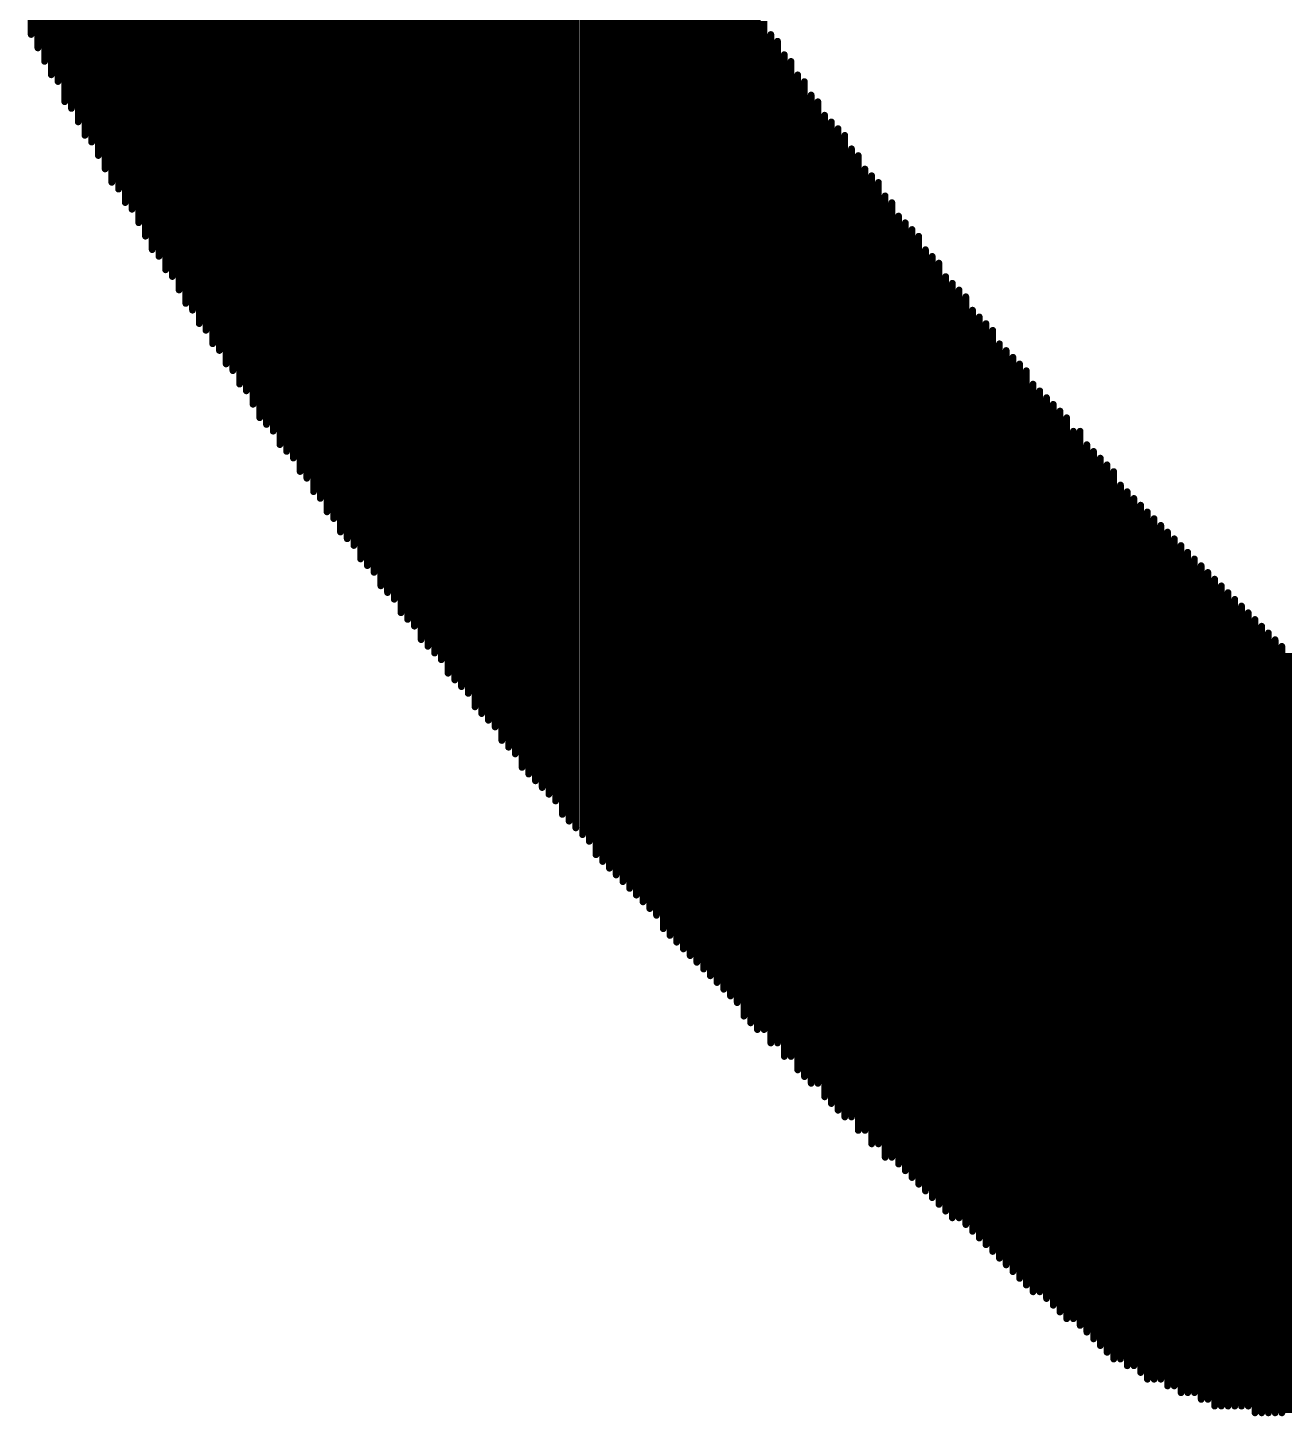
# Model space of a CAD drawing. Header units: inches. Extents: x -21 to 344, y -3 to 240.
# Drawn here: x 2.051 to 2.943, y 31.061 to 32.045 of the extents above; entities that cross this region are included whole.
import ezdxf

# ---------------------------------------------------------------- set-up
doc = ezdxf.new("R2010")
doc.units = ezdxf.units.IN
doc.layers.add('Top Overlay', color=2, linetype='Continuous')

msp = doc.modelspace()

# ---------------------------------------------------------------- linework, layer by layer
at = {"layer": 'Top Overlay'}
for points in [[(2.1157, 31.93104, 0.00477, 0.00477, 0), (2.1157, 35.17388, 0.00477, 0.00477, 0)], [(2.12047, 31.9215, 0.00477, 0.00477, 0), (2.12047, 35.18341, 0.00477, 0.00477, 0)], [(2.11093, 31.93581, 0.00477, 0.00477, 0), (2.11093, 35.16434, 0.00477, 0.00477, 0)], [(2.10616, 31.94534, 0.00477, 0.00477, 0), (2.10616, 35.1548, 0.00477, 0.00477, 0)], [(2.1014, 31.95488, 0.00477, 0.00477, 0), (2.1014, 35.15003, 0.00477, 0.00477, 0)], [(2.09663, 31.96442, 0.00477, 0.00477, 0), (2.09663, 35.14049, 0.00477, 0.00477, 0)], [(2.08709, 31.97873, 0.00477, 0.00477, 0), (2.08709, 35.12619, 0.00477, 0.00477, 0)], [(2.09186, 31.96919, 0.00477, 0.00477, 0), (2.09186, 35.13096, 0.00477, 0.00477, 0)], [(2.08232, 31.98826, 0.00477, 0.00477, 0), (2.08232, 35.11665, 0.00477, 0.00477, 0)], [(2.07755, 31.99303, 0.00477, 0.00477, 0), (2.07755, 35.10711, 0.00477, 0.00477, 0)], [(2.07278, 32.00734, 0.00477, 0.00477, 0), (2.07278, 35.09758, 0.00477, 0.00477, 0)], [(2.06801, 32.01211, 0.00477, 0.00477, 0), (2.06801, 35.09281, 0.00477, 0.00477, 0)], [(2.06324, 32.02165, 0.00477, 0.00477, 0), (2.06324, 35.0785, 0.00477, 0.00477, 0)], [(2.05847, 32.03118, 0.00477, 0.00477, 0), (2.05847, 35.07373, 0.00477, 0.00477, 0)], [(2.05371, 32.04072, 0.00477, 0.00477, 0), (2.05371, 35.06419, 0.00477, 0.00477, 0)], [(2.12524, 31.91673, 0.00477, 0.00477, 0), (2.12524, 33.40939, 0.00477, 0.00477, 0)], [(2.13001, 31.90719, 0.00477, 0.00477, 0), (2.13001, 33.33309, 0.00477, 0.00477, 0)], [(2.13478, 31.89766, 0.00477, 0.00477, 0), (2.13478, 33.2854, 0.00477, 0.00477, 0)], [(2.13955, 31.88812, 0.00477, 0.00477, 0), (2.13955, 33.23294, 0.00477, 0.00477, 0)], [(2.14432, 31.88335, 0.00477, 0.00477, 0), (2.14432, 33.19956, 0.00477, 0.00477, 0)], [(2.14909, 31.87381, 0.00477, 0.00477, 0), (2.14909, 33.16141, 0.00477, 0.00477, 0)], [(2.15385, 31.86904, 0.00477, 0.00477, 0), (2.15385, 33.1328, 0.00477, 0.00477, 0)], [(2.15862, 31.8595, 0.00477, 0.00477, 0), (2.15862, 33.09941, 0.00477, 0.00477, 0)], [(2.16339, 31.84996, 0.00477, 0.00477, 0), (2.16339, 33.07557, 0.00477, 0.00477, 0)], [(2.16816, 31.8452, 0.00477, 0.00477, 0), (2.16816, 33.04695, 0.00477, 0.00477, 0)], [(2.17293, 31.83566, 0.00477, 0.00477, 0), (2.17293, 33.02788, 0.00477, 0.00477, 0)], [(2.1777, 31.83089, 0.00477, 0.00477, 0), (2.1777, 32.99927, 0.00477, 0.00477, 0)], [(2.18247, 31.82135, 0.00477, 0.00477, 0), (2.18247, 32.97542, 0.00477, 0.00477, 0)], [(2.18724, 31.81658, 0.00477, 0.00477, 0), (2.18724, 32.95635, 0.00477, 0.00477, 0)], [(2.192, 31.80705, 0.00477, 0.00477, 0), (2.192, 32.9325, 0.00477, 0.00477, 0)], [(2.19677, 31.80228, 0.00477, 0.00477, 0), (2.19677, 32.9182, 0.00477, 0.00477, 0)], [(2.20154, 31.79274, 0.00477, 0.00477, 0), (2.20154, 32.89435, 0.00477, 0.00477, 0)], [(2.20631, 31.78797, 0.00477, 0.00477, 0), (2.20631, 32.88004, 0.00477, 0.00477, 0)], [(2.21108, 31.77843, 0.00477, 0.00477, 0), (2.21108, 32.8562, 0.00477, 0.00477, 0)], [(2.21585, 31.7689, 0.00477, 0.00477, 0), (2.21585, 32.84189, 0.00477, 0.00477, 0)], [(2.22062, 31.76412, 0.00477, 0.00477, 0), (2.22062, 32.82282, 0.00477, 0.00477, 0)], [(2.22539, 31.75936, 0.00477, 0.00477, 0), (2.22539, 32.80851, 0.00477, 0.00477, 0)], [(2.23016, 31.74982, 0.00477, 0.00477, 0), (2.23016, 32.78943, 0.00477, 0.00477, 0)], [(2.23493, 31.74505, 0.00477, 0.00477, 0), (2.23493, 32.77513, 0.00477, 0.00477, 0)], [(2.23969, 31.74028, 0.00477, 0.00477, 0), (2.23969, 32.75605, 0.00477, 0.00477, 0)], [(2.24446, 31.73074, 0.00477, 0.00477, 0), (2.24446, 32.74175, 0.00477, 0.00477, 0)], [(2.24923, 31.72597, 0.00477, 0.00477, 0), (2.24923, 32.72744, 0.00477, 0.00477, 0)], [(2.254, 31.71644, 0.00477, 0.00477, 0), (2.254, 32.70836, 0.00477, 0.00477, 0)], [(2.25877, 31.71167, 0.00477, 0.00477, 0), (2.25877, 32.69883, 0.00477, 0.00477, 0)], [(2.26354, 31.70213, 0.00477, 0.00477, 0), (2.26354, 32.67975, 0.00477, 0.00477, 0)], [(2.26831, 31.69736, 0.00477, 0.00477, 0), (2.26831, 32.67021, 0.00477, 0.00477, 0)], [(2.27308, 31.68782, 0.00477, 0.00477, 0), (2.27308, 32.65591, 0.00477, 0.00477, 0)], [(2.27784, 31.68306, 0.00477, 0.00477, 0), (2.27784, 32.6416, 0.00477, 0.00477, 0)], [(2.28261, 31.67829, 0.00477, 0.00477, 0), (2.28261, 32.62729, 0.00477, 0.00477, 0)], [(2.28738, 31.66875, 0.00477, 0.00477, 0), (2.28738, 32.61776, 0.00477, 0.00477, 0)], [(2.29215, 31.66398, 0.00477, 0.00477, 0), (2.29215, 32.60345, 0.00477, 0.00477, 0)], [(2.29692, 31.65921, 0.00477, 0.00477, 0), (2.29692, 32.58914, 0.00477, 0.00477, 0)], [(2.30169, 31.64967, 0.00477, 0.00477, 0), (2.30169, 32.5796, 0.00477, 0.00477, 0)], [(2.30646, 31.6449, 0.00477, 0.00477, 0), (2.30646, 32.5653, 0.00477, 0.00477, 0)], [(2.31123, 31.64013, 0.00477, 0.00477, 0), (2.31123, 32.55576, 0.00477, 0.00477, 0)], [(2.31599, 31.6306, 0.00477, 0.00477, 0), (2.31599, 32.54145, 0.00477, 0.00477, 0)], [(2.32076, 31.62583, 0.00477, 0.00477, 0), (2.32076, 32.53192, 0.00477, 0.00477, 0)], [(2.32553, 31.62106, 0.00477, 0.00477, 0), (2.32553, 32.51761, 0.00477, 0.00477, 0)], [(2.3303, 31.61152, 0.00477, 0.00477, 0), (2.3303, 32.50807, 0.00477, 0.00477, 0)], [(2.33507, 31.60675, 0.00477, 0.00477, 0), (2.33507, 32.49377, 0.00477, 0.00477, 0)], [(2.33984, 31.60198, 0.00477, 0.00477, 0), (2.33984, 32.48423, 0.00477, 0.00477, 0)], [(2.34461, 31.59722, 0.00477, 0.00477, 0), (2.34461, 32.46992, 0.00477, 0.00477, 0)], [(2.34938, 31.58768, 0.00477, 0.00477, 0), (2.34938, 32.46038, 0.00477, 0.00477, 0)], [(2.35415, 31.58291, 0.00477, 0.00477, 0), (2.35415, 32.45085, 0.00477, 0.00477, 0)], [(2.35892, 31.57814, 0.00477, 0.00477, 0), (2.35892, 32.44131, 0.00477, 0.00477, 0)], [(2.36368, 31.57337, 0.00477, 0.00477, 0), (2.36368, 32.43177, 0.00477, 0.00477, 0)], [(2.36845, 31.56383, 0.00477, 0.00477, 0), (2.36845, 32.41746, 0.00477, 0.00477, 0)], [(2.37322, 31.55907, 0.00477, 0.00477, 0), (2.37322, 32.40792, 0.00477, 0.00477, 0)], [(2.37799, 31.5543, 0.00477, 0.00477, 0), (2.37799, 32.39839, 0.00477, 0.00477, 0)], [(2.38276, 31.54953, 0.00477, 0.00477, 0), (2.38276, 32.38885, 0.00477, 0.00477, 0)], [(2.38753, 31.53999, 0.00477, 0.00477, 0), (2.38753, 32.37454, 0.00477, 0.00477, 0)], [(2.3923, 31.53522, 0.00477, 0.00477, 0), (2.3923, 32.36977, 0.00477, 0.00477, 0)], [(2.39707, 31.53045, 0.00477, 0.00477, 0), (2.39707, 32.35547, 0.00477, 0.00477, 0)], [(2.40183, 31.52091, 0.00477, 0.00477, 0), (2.40183, 32.3507, 0.00477, 0.00477, 0)], [(2.4066, 31.51614, 0.00477, 0.00477, 0), (2.4066, 32.33639, 0.00477, 0.00477, 0)], [(2.41137, 31.51137, 0.00477, 0.00477, 0), (2.41137, 32.33162, 0.00477, 0.00477, 0)], [(2.41614, 31.5066, 0.00477, 0.00477, 0), (2.41614, 32.32208, 0.00477, 0.00477, 0)], [(2.42091, 31.50184, 0.00477, 0.00477, 0), (2.42091, 32.31255, 0.00477, 0.00477, 0)], [(2.42568, 31.49707, 0.00477, 0.00477, 0), (2.42568, 32.30301, 0.00477, 0.00477, 0)], [(2.43045, 31.48753, 0.00477, 0.00477, 0), (2.43045, 32.29347, 0.00477, 0.00477, 0)], [(2.43522, 31.48276, 0.00477, 0.00477, 0), (2.43522, 32.28393, 0.00477, 0.00477, 0)], [(2.43998, 31.47799, 0.00477, 0.00477, 0), (2.43998, 32.2744, 0.00477, 0.00477, 0)], [(2.44476, 31.47322, 0.00477, 0.00477, 0), (2.44476, 32.26486, 0.00477, 0.00477, 0)], [(2.44952, 31.46845, 0.00477, 0.00477, 0), (2.44952, 32.25532, 0.00477, 0.00477, 0)], [(2.45429, 31.45892, 0.00477, 0.00477, 0), (2.45429, 32.24578, 0.00477, 0.00477, 0)], [(2.45906, 31.45415, 0.00477, 0.00477, 0), (2.45906, 32.23624, 0.00477, 0.00477, 0)], [(2.46383, 31.44938, 0.00477, 0.00477, 0), (2.46383, 32.23148, 0.00477, 0.00477, 0)], [(2.4686, 31.44461, 0.00477, 0.00477, 0), (2.4686, 32.22194, 0.00477, 0.00477, 0)], [(2.47337, 31.43984, 0.00477, 0.00477, 0), (2.47337, 32.2124, 0.00477, 0.00477, 0)], [(2.47814, 31.43507, 0.00477, 0.00477, 0), (2.47814, 32.20286, 0.00477, 0.00477, 0)], [(2.48291, 31.4303, 0.00477, 0.00477, 0), (2.48291, 32.19809, 0.00477, 0.00477, 0)], [(2.48767, 31.42554, 0.00477, 0.00477, 0), (2.48767, 32.18856, 0.00477, 0.00477, 0)], [(2.49244, 31.42077, 0.00477, 0.00477, 0), (2.49244, 32.17902, 0.00477, 0.00477, 0)], [(2.49721, 31.416, 0.00477, 0.00477, 0), (2.49721, 32.17425, 0.00477, 0.00477, 0)], [(2.50198, 31.40646, 0.00477, 0.00477, 0), (2.50198, 32.16471, 0.00477, 0.00477, 0)], [(2.50675, 31.40169, 0.00477, 0.00477, 0), (2.50675, 32.15518, 0.00477, 0.00477, 0)], [(2.51152, 31.39692, 0.00477, 0.00477, 0), (2.51152, 32.14564, 0.00477, 0.00477, 0)], [(2.51629, 31.39215, 0.00477, 0.00477, 0), (2.51629, 32.14087, 0.00477, 0.00477, 0)], [(2.52106, 31.38738, 0.00477, 0.00477, 0), (2.52106, 32.13133, 0.00477, 0.00477, 0)], [(2.52583, 31.38261, 0.00477, 0.00477, 0), (2.52583, 32.12656, 0.00477, 0.00477, 0)], [(2.53059, 31.37785, 0.00477, 0.00477, 0), (2.53059, 32.11702, 0.00477, 0.00477, 0)], [(2.53536, 31.37308, 0.00477, 0.00477, 0), (2.53536, 32.10748, 0.00477, 0.00477, 0)], [(2.54013, 31.36831, 0.00477, 0.00477, 0), (2.54013, 32.10272, 0.00477, 0.00477, 0)], [(2.5449, 31.36354, 0.00477, 0.00477, 0), (2.5449, 32.09318, 0.00477, 0.00477, 0)], [(2.54967, 31.35877, 0.00477, 0.00477, 0), (2.54967, 32.08841, 0.00477, 0.00477, 0)], [(2.55444, 31.354, 0.00477, 0.00477, 0), (2.55444, 32.07887, 0.00477, 0.00477, 0)], [(2.55921, 31.34446, 0.00477, 0.00477, 0), (2.55921, 32.0741, 0.00477, 0.00477, 0)], [(2.56398, 31.3397, 0.00477, 0.00477, 0), (2.56398, 32.06457, 0.00477, 0.00477, 0)], [(2.56875, 31.33493, 0.00477, 0.00477, 0), (2.56875, 32.0598, 0.00477, 0.00477, 0)], [(2.57352, 31.33493, 0.00477, 0.00477, 0), (2.57352, 32.05026, 0.00477, 0.00477, 0)], [(2.57829, 31.32539, 0.00477, 0.00477, 0), (2.57829, 32.04072, 0.00477, 0.00477, 0)], [(2.58305, 31.32539, 0.00477, 0.00477, 0), (2.58305, 32.03595, 0.00477, 0.00477, 0)], [(2.58782, 31.31585, 0.00477, 0.00477, 0), (2.58782, 32.02642, 0.00477, 0.00477, 0)], [(2.59259, 31.31585, 0.00477, 0.00477, 0), (2.59259, 32.02165, 0.00477, 0.00477, 0)], [(2.59736, 31.30631, 0.00477, 0.00477, 0), (2.59736, 32.01211, 0.00477, 0.00477, 0)], [(2.60213, 31.30155, 0.00477, 0.00477, 0), (2.60213, 32.00734, 0.00477, 0.00477, 0)], [(2.6069, 31.29678, 0.00477, 0.00477, 0), (2.6069, 31.9978, 0.00477, 0.00477, 0)], [(2.61167, 31.29678, 0.00477, 0.00477, 0), (2.61167, 31.99303, 0.00477, 0.00477, 0)], [(2.61644, 31.28724, 0.00477, 0.00477, 0), (2.61644, 31.98349, 0.00477, 0.00477, 0)], [(2.6212, 31.28247, 0.00477, 0.00477, 0), (2.6212, 31.97873, 0.00477, 0.00477, 0)], [(2.62597, 31.2777, 0.00477, 0.00477, 0), (2.62597, 31.97396, 0.00477, 0.00477, 0)], [(2.63074, 31.27293, 0.00477, 0.00477, 0), (2.63074, 31.96919, 0.00477, 0.00477, 0)], [(2.63551, 31.27293, 0.00477, 0.00477, 0), (2.63551, 31.95965, 0.00477, 0.00477, 0)], [(2.64028, 31.26339, 0.00477, 0.00477, 0), (2.64028, 31.95488, 0.00477, 0.00477, 0)], [(2.64505, 31.26339, 0.00477, 0.00477, 0), (2.64505, 31.94534, 0.00477, 0.00477, 0)], [(2.64982, 31.25386, 0.00477, 0.00477, 0), (2.64982, 31.94057, 0.00477, 0.00477, 0)], [(2.65459, 31.25386, 0.00477, 0.00477, 0), (2.65459, 31.93581, 0.00477, 0.00477, 0)], [(2.65935, 31.24432, 0.00477, 0.00477, 0), (2.65935, 31.92627, 0.00477, 0.00477, 0)], [(2.66412, 31.24432, 0.00477, 0.00477, 0), (2.66412, 31.9215, 0.00477, 0.00477, 0)], [(2.66889, 31.23955, 0.00477, 0.00477, 0), (2.66889, 31.91196, 0.00477, 0.00477, 0)], [(2.67366, 31.23478, 0.00477, 0.00477, 0), (2.67366, 31.90719, 0.00477, 0.00477, 0)], [(2.67843, 31.23001, 0.00477, 0.00477, 0), (2.67843, 31.90242, 0.00477, 0.00477, 0)], [(2.6832, 31.22524, 0.00477, 0.00477, 0), (2.6832, 31.89766, 0.00477, 0.00477, 0)], [(2.68797, 31.22047, 0.00477, 0.00477, 0), (2.68797, 31.88812, 0.00477, 0.00477, 0)], [(2.69274, 31.21571, 0.00477, 0.00477, 0), (2.69274, 31.88335, 0.00477, 0.00477, 0)], [(2.69751, 31.21094, 0.00477, 0.00477, 0), (2.69751, 31.87858, 0.00477, 0.00477, 0)], [(2.70228, 31.20617, 0.00477, 0.00477, 0), (2.70228, 31.86904, 0.00477, 0.00477, 0)], [(2.70704, 31.2014, 0.00477, 0.00477, 0), (2.70704, 31.86427, 0.00477, 0.00477, 0)], [(2.71181, 31.2014, 0.00477, 0.00477, 0), (2.71181, 31.8595, 0.00477, 0.00477, 0)], [(2.71658, 31.19663, 0.00477, 0.00477, 0), (2.71658, 31.85473, 0.00477, 0.00477, 0)], [(2.72135, 31.19186, 0.00477, 0.00477, 0), (2.72135, 31.8452, 0.00477, 0.00477, 0)], [(2.72612, 31.18709, 0.00477, 0.00477, 0), (2.72612, 31.84043, 0.00477, 0.00477, 0)], [(2.73089, 31.18232, 0.00477, 0.00477, 0), (2.73089, 31.83566, 0.00477, 0.00477, 0)], [(2.73566, 31.17756, 0.00477, 0.00477, 0), (2.73566, 31.83089, 0.00477, 0.00477, 0)], [(2.74043, 31.17278, 0.00477, 0.00477, 0), (2.74043, 31.82135, 0.00477, 0.00477, 0)], [(2.74519, 31.16802, 0.00477, 0.00477, 0), (2.74519, 31.81658, 0.00477, 0.00477, 0)], [(2.74996, 31.16325, 0.00477, 0.00477, 0), (2.74996, 31.81181, 0.00477, 0.00477, 0)], [(2.75473, 31.15848, 0.00477, 0.00477, 0), (2.75473, 31.80705, 0.00477, 0.00477, 0)], [(2.7595, 31.15371, 0.00477, 0.00477, 0), (2.7595, 31.80228, 0.00477, 0.00477, 0)], [(2.76427, 31.14894, 0.00477, 0.00477, 0), (2.76427, 31.79274, 0.00477, 0.00477, 0)], [(2.76904, 31.14894, 0.00477, 0.00477, 0), (2.76904, 31.78797, 0.00477, 0.00477, 0)], [(2.77381, 31.14417, 0.00477, 0.00477, 0), (2.77381, 31.7832, 0.00477, 0.00477, 0)], [(2.77858, 31.1394, 0.00477, 0.00477, 0), (2.77858, 31.77843, 0.00477, 0.00477, 0)], [(2.78335, 31.13463, 0.00477, 0.00477, 0), (2.78335, 31.77366, 0.00477, 0.00477, 0)], [(2.78811, 31.12986, 0.00477, 0.00477, 0), (2.78811, 31.7689, 0.00477, 0.00477, 0)], [(2.79288, 31.12986, 0.00477, 0.00477, 0), (2.79288, 31.75936, 0.00477, 0.00477, 0)], [(2.79765, 31.1251, 0.00477, 0.00477, 0), (2.79765, 31.75936, 0.00477, 0.00477, 0)], [(2.80242, 31.12033, 0.00477, 0.00477, 0), (2.80242, 31.74982, 0.00477, 0.00477, 0)], [(2.80719, 31.11556, 0.00477, 0.00477, 0), (2.80719, 31.74505, 0.00477, 0.00477, 0)], [(2.81196, 31.11079, 0.00477, 0.00477, 0), (2.81196, 31.74028, 0.00477, 0.00477, 0)], [(2.81673, 31.10602, 0.00477, 0.00477, 0), (2.81673, 31.73551, 0.00477, 0.00477, 0)], [(2.8215, 31.10125, 0.00477, 0.00477, 0), (2.8215, 31.73074, 0.00477, 0.00477, 0)], [(2.82627, 31.10125, 0.00477, 0.00477, 0), (2.82627, 31.72121, 0.00477, 0.00477, 0)], [(2.83104, 31.09648, 0.00477, 0.00477, 0), (2.83104, 31.71644, 0.00477, 0.00477, 0)], [(2.8358, 31.09648, 0.00477, 0.00477, 0), (2.8358, 31.71167, 0.00477, 0.00477, 0)], [(2.84057, 31.09171, 0.00477, 0.00477, 0), (2.84057, 31.7069, 0.00477, 0.00477, 0)], [(2.84534, 31.08695, 0.00477, 0.00477, 0), (2.84534, 31.70213, 0.00477, 0.00477, 0)], [(2.85011, 31.08695, 0.00477, 0.00477, 0), (2.85011, 31.69736, 0.00477, 0.00477, 0)], [(2.85488, 31.08695, 0.00477, 0.00477, 0), (2.85488, 31.69259, 0.00477, 0.00477, 0)], [(2.85965, 31.08218, 0.00477, 0.00477, 0), (2.85965, 31.68782, 0.00477, 0.00477, 0)], [(2.86442, 31.08218, 0.00477, 0.00477, 0), (2.86442, 31.68306, 0.00477, 0.00477, 0)], [(2.86919, 31.07741, 0.00477, 0.00477, 0), (2.86919, 31.67829, 0.00477, 0.00477, 0)], [(2.87395, 31.07741, 0.00477, 0.00477, 0), (2.87395, 31.67352, 0.00477, 0.00477, 0)], [(2.87872, 31.07741, 0.00477, 0.00477, 0), (2.87872, 31.66875, 0.00477, 0.00477, 0)], [(2.88349, 31.07264, 0.00477, 0.00477, 0), (2.88349, 31.66398, 0.00477, 0.00477, 0)], [(2.88826, 31.07264, 0.00477, 0.00477, 0), (2.88826, 31.65921, 0.00477, 0.00477, 0)], [(2.89303, 31.06787, 0.00477, 0.00477, 0), (2.89303, 31.65444, 0.00477, 0.00477, 0)], [(2.8978, 31.06787, 0.00477, 0.00477, 0), (2.8978, 31.64967, 0.00477, 0.00477, 0)], [(2.90257, 31.06787, 0.00477, 0.00477, 0), (2.90257, 31.6449, 0.00477, 0.00477, 0)], [(2.90734, 31.06787, 0.00477, 0.00477, 0), (2.90734, 31.64013, 0.00477, 0.00477, 0)], [(2.9121, 31.06787, 0.00477, 0.00477, 0), (2.9121, 31.63537, 0.00477, 0.00477, 0)], [(2.91688, 31.06787, 0.00477, 0.00477, 0), (2.91688, 31.6306, 0.00477, 0.00477, 0)], [(2.92164, 31.0631, 0.00477, 0.00477, 0), (2.92164, 31.62583, 0.00477, 0.00477, 0)], [(2.92641, 31.0631, 0.00477, 0.00477, 0), (2.92641, 31.62106, 0.00477, 0.00477, 0)], [(2.93118, 31.0631, 0.00477, 0.00477, 0), (2.93118, 31.61629, 0.00477, 0.00477, 0)], [(2.93595, 31.0631, 0.00477, 0.00477, 0), (2.93595, 31.61152, 0.00477, 0.00477, 0)], [(2.94072, 31.0631, 0.00477, 0.00477, 0), (2.94072, 31.60675, 0.00477, 0.00477, 0)], [(2.94549, 31.0631, 0.00477, 0.00477, 0), (2.94549, 31.60198, 0.00477, 0.00477, 0)]]:
    msp.add_lwpolyline(points, format="xyseb", dxfattribs=at)
for points in [[(2.05252, 32.04072, 0.00239, 0.00239, 1), (2.0549, 32.04072, 0.00239, 0.00239, 1)], [(2.57709, 32.04072, 0.00239, 0.00239, 1), (2.57948, 32.04072, 0.00239, 0.00239, 1)], [(2.58186, 32.03595, 0.00239, 0.00239, 1), (2.58424, 32.03595, 0.00239, 0.00239, 1)], [(2.05728, 32.03118, 0.00239, 0.00239, 1), (2.05967, 32.03118, 0.00239, 0.00239, 1)], [(2.58663, 32.02642, 0.00239, 0.00239, 1), (2.58901, 32.02642, 0.00239, 0.00239, 1)], [(2.06205, 32.02165, 0.00239, 0.00239, 1), (2.06444, 32.02165, 0.00239, 0.00239, 1)], [(2.5914, 32.02165, 0.00239, 0.00239, 1), (2.59378, 32.02165, 0.00239, 0.00239, 1)], [(2.06682, 32.01211, 0.00239, 0.00239, 1), (2.0692, 32.01211, 0.00239, 0.00239, 1)], [(2.07159, 32.00734, 0.00239, 0.00239, 1), (2.07397, 32.00734, 0.00239, 0.00239, 1)], [(2.59617, 32.01211, 0.00239, 0.00239, 1), (2.59855, 32.01211, 0.00239, 0.00239, 1)], [(2.60094, 32.00734, 0.00239, 0.00239, 1), (2.60332, 32.00734, 0.00239, 0.00239, 1)], [(2.07636, 31.99303, 0.00239, 0.00239, 1), (2.07874, 31.99303, 0.00239, 0.00239, 1)], [(2.60571, 31.9978, 0.00239, 0.00239, 1), (2.60809, 31.9978, 0.00239, 0.00239, 1)], [(2.61047, 31.99303, 0.00239, 0.00239, 1), (2.61286, 31.99303, 0.00239, 0.00239, 1)], [(2.08113, 31.98826, 0.00239, 0.00239, 1), (2.08351, 31.98826, 0.00239, 0.00239, 1)], [(2.61524, 31.98349, 0.00239, 0.00239, 1), (2.61763, 31.98349, 0.00239, 0.00239, 1)], [(2.0859, 31.97873, 0.00239, 0.00239, 1), (2.08828, 31.97873, 0.00239, 0.00239, 1)], [(2.62001, 31.97873, 0.00239, 0.00239, 1), (2.6224, 31.97873, 0.00239, 0.00239, 1)], [(2.62478, 31.97396, 0.00239, 0.00239, 1), (2.62717, 31.97396, 0.00239, 0.00239, 1)], [(2.09067, 31.96919, 0.00239, 0.00239, 1), (2.09305, 31.96919, 0.00239, 0.00239, 1)], [(2.09543, 31.96442, 0.00239, 0.00239, 1), (2.09782, 31.96442, 0.00239, 0.00239, 1)], [(2.62955, 31.96919, 0.00239, 0.00239, 1), (2.63193, 31.96919, 0.00239, 0.00239, 1)], [(2.1002, 31.95488, 0.00239, 0.00239, 1), (2.10259, 31.95488, 0.00239, 0.00239, 1)], [(2.63432, 31.95965, 0.00239, 0.00239, 1), (2.6367, 31.95965, 0.00239, 0.00239, 1)], [(2.63909, 31.95488, 0.00239, 0.00239, 1), (2.64147, 31.95488, 0.00239, 0.00239, 1)], [(2.10497, 31.94534, 0.00239, 0.00239, 1), (2.10735, 31.94534, 0.00239, 0.00239, 1)], [(2.64386, 31.94534, 0.00239, 0.00239, 1), (2.64624, 31.94534, 0.00239, 0.00239, 1)], [(2.10974, 31.93581, 0.00239, 0.00239, 1), (2.11212, 31.93581, 0.00239, 0.00239, 1)], [(2.64863, 31.94057, 0.00239, 0.00239, 1), (2.65101, 31.94057, 0.00239, 0.00239, 1)], [(2.6534, 31.93581, 0.00239, 0.00239, 1), (2.65578, 31.93581, 0.00239, 0.00239, 1)], [(2.11451, 31.93104, 0.00239, 0.00239, 1), (2.11689, 31.93104, 0.00239, 0.00239, 1)], [(2.65816, 31.92627, 0.00239, 0.00239, 1), (2.66055, 31.92627, 0.00239, 0.00239, 1)], [(2.11928, 31.9215, 0.00239, 0.00239, 1), (2.12166, 31.9215, 0.00239, 0.00239, 1)], [(2.12405, 31.91673, 0.00239, 0.00239, 1), (2.12643, 31.91673, 0.00239, 0.00239, 1)], [(2.66293, 31.9215, 0.00239, 0.00239, 1), (2.66532, 31.9215, 0.00239, 0.00239, 1)], [(2.12882, 31.90719, 0.00239, 0.00239, 1), (2.1312, 31.90719, 0.00239, 0.00239, 1)], [(2.6677, 31.91196, 0.00239, 0.00239, 1), (2.67008, 31.91196, 0.00239, 0.00239, 1)], [(2.67247, 31.90719, 0.00239, 0.00239, 1), (2.67485, 31.90719, 0.00239, 0.00239, 1)], [(2.13359, 31.89766, 0.00239, 0.00239, 1), (2.13597, 31.89766, 0.00239, 0.00239, 1)], [(2.67724, 31.90242, 0.00239, 0.00239, 1), (2.67962, 31.90242, 0.00239, 0.00239, 1)], [(2.68201, 31.89766, 0.00239, 0.00239, 1), (2.68439, 31.89766, 0.00239, 0.00239, 1)], [(2.13836, 31.88812, 0.00239, 0.00239, 1), (2.14074, 31.88812, 0.00239, 0.00239, 1)], [(2.68678, 31.88812, 0.00239, 0.00239, 1), (2.68916, 31.88812, 0.00239, 0.00239, 1)], [(2.14312, 31.88335, 0.00239, 0.00239, 1), (2.14551, 31.88335, 0.00239, 0.00239, 1)], [(2.69155, 31.88335, 0.00239, 0.00239, 1), (2.69393, 31.88335, 0.00239, 0.00239, 1)], [(2.69631, 31.87858, 0.00239, 0.00239, 1), (2.6987, 31.87858, 0.00239, 0.00239, 1)], [(2.1479, 31.87381, 0.00239, 0.00239, 1), (2.15028, 31.87381, 0.00239, 0.00239, 1)], [(2.15266, 31.86904, 0.00239, 0.00239, 1), (2.15505, 31.86904, 0.00239, 0.00239, 1)], [(2.70108, 31.86904, 0.00239, 0.00239, 1), (2.70347, 31.86904, 0.00239, 0.00239, 1)], [(2.15743, 31.8595, 0.00239, 0.00239, 1), (2.15982, 31.8595, 0.00239, 0.00239, 1)], [(2.70585, 31.86427, 0.00239, 0.00239, 1), (2.70823, 31.86427, 0.00239, 0.00239, 1)], [(2.71062, 31.8595, 0.00239, 0.00239, 1), (2.713, 31.8595, 0.00239, 0.00239, 1)], [(2.1622, 31.84996, 0.00239, 0.00239, 1), (2.16458, 31.84996, 0.00239, 0.00239, 1)], [(2.71539, 31.85473, 0.00239, 0.00239, 1), (2.71777, 31.85473, 0.00239, 0.00239, 1)], [(2.16697, 31.8452, 0.00239, 0.00239, 1), (2.16935, 31.8452, 0.00239, 0.00239, 1)], [(2.17174, 31.83566, 0.00239, 0.00239, 1), (2.17412, 31.83566, 0.00239, 0.00239, 1)], [(2.72016, 31.8452, 0.00239, 0.00239, 1), (2.72254, 31.8452, 0.00239, 0.00239, 1)], [(2.72493, 31.84043, 0.00239, 0.00239, 1), (2.72731, 31.84043, 0.00239, 0.00239, 1)], [(2.7297, 31.83566, 0.00239, 0.00239, 1), (2.73208, 31.83566, 0.00239, 0.00239, 1)], [(2.17651, 31.83089, 0.00239, 0.00239, 1), (2.17889, 31.83089, 0.00239, 0.00239, 1)], [(2.73446, 31.83089, 0.00239, 0.00239, 1), (2.73685, 31.83089, 0.00239, 0.00239, 1)], [(2.18128, 31.82135, 0.00239, 0.00239, 1), (2.18366, 31.82135, 0.00239, 0.00239, 1)], [(2.18605, 31.81658, 0.00239, 0.00239, 1), (2.18843, 31.81658, 0.00239, 0.00239, 1)], [(2.73924, 31.82135, 0.00239, 0.00239, 1), (2.74162, 31.82135, 0.00239, 0.00239, 1)], [(2.744, 31.81658, 0.00239, 0.00239, 1), (2.74639, 31.81658, 0.00239, 0.00239, 1)], [(2.19081, 31.80705, 0.00239, 0.00239, 1), (2.1932, 31.80705, 0.00239, 0.00239, 1)], [(2.74877, 31.81181, 0.00239, 0.00239, 1), (2.75116, 31.81181, 0.00239, 0.00239, 1)], [(2.75354, 31.80705, 0.00239, 0.00239, 1), (2.75592, 31.80705, 0.00239, 0.00239, 1)], [(2.19558, 31.80228, 0.00239, 0.00239, 1), (2.19797, 31.80228, 0.00239, 0.00239, 1)], [(2.75831, 31.80228, 0.00239, 0.00239, 1), (2.76069, 31.80228, 0.00239, 0.00239, 1)], [(2.20035, 31.79274, 0.00239, 0.00239, 1), (2.20273, 31.79274, 0.00239, 0.00239, 1)], [(2.20512, 31.78797, 0.00239, 0.00239, 1), (2.2075, 31.78797, 0.00239, 0.00239, 1)], [(2.76308, 31.79274, 0.00239, 0.00239, 1), (2.76546, 31.79274, 0.00239, 0.00239, 1)], [(2.76785, 31.78797, 0.00239, 0.00239, 1), (2.77023, 31.78797, 0.00239, 0.00239, 1)], [(2.20989, 31.77843, 0.00239, 0.00239, 1), (2.21227, 31.77843, 0.00239, 0.00239, 1)], [(2.77262, 31.7832, 0.00239, 0.00239, 1), (2.775, 31.7832, 0.00239, 0.00239, 1)], [(2.77739, 31.77843, 0.00239, 0.00239, 1), (2.77977, 31.77843, 0.00239, 0.00239, 1)], [(2.21466, 31.7689, 0.00239, 0.00239, 1), (2.21704, 31.7689, 0.00239, 0.00239, 1)], [(2.78216, 31.77366, 0.00239, 0.00239, 1), (2.78454, 31.77366, 0.00239, 0.00239, 1)], [(2.78692, 31.7689, 0.00239, 0.00239, 1), (2.78931, 31.7689, 0.00239, 0.00239, 1)], [(2.21943, 31.76412, 0.00239, 0.00239, 1), (2.22181, 31.76412, 0.00239, 0.00239, 1)], [(2.2242, 31.75936, 0.00239, 0.00239, 1), (2.22658, 31.75936, 0.00239, 0.00239, 1)], [(2.79169, 31.75936, 0.00239, 0.00239, 1), (2.79408, 31.75936, 0.00239, 0.00239, 1)], [(2.79646, 31.75936, 0.00239, 0.00239, 1), (2.79884, 31.75936, 0.00239, 0.00239, 1)], [(2.22896, 31.74982, 0.00239, 0.00239, 1), (2.23135, 31.74982, 0.00239, 0.00239, 1)], [(2.80123, 31.74982, 0.00239, 0.00239, 1), (2.80361, 31.74982, 0.00239, 0.00239, 1)], [(2.23373, 31.74505, 0.00239, 0.00239, 1), (2.23612, 31.74505, 0.00239, 0.00239, 1)], [(2.2385, 31.74028, 0.00239, 0.00239, 1), (2.24088, 31.74028, 0.00239, 0.00239, 1)], [(2.806, 31.74505, 0.00239, 0.00239, 1), (2.80838, 31.74505, 0.00239, 0.00239, 1)], [(2.81077, 31.74028, 0.00239, 0.00239, 1), (2.81315, 31.74028, 0.00239, 0.00239, 1)], [(2.24327, 31.73074, 0.00239, 0.00239, 1), (2.24565, 31.73074, 0.00239, 0.00239, 1)], [(2.81554, 31.73551, 0.00239, 0.00239, 1), (2.81792, 31.73551, 0.00239, 0.00239, 1)], [(2.82031, 31.73074, 0.00239, 0.00239, 1), (2.82269, 31.73074, 0.00239, 0.00239, 1)], [(2.24804, 31.72597, 0.00239, 0.00239, 1), (2.25042, 31.72597, 0.00239, 0.00239, 1)], [(2.82507, 31.72121, 0.00239, 0.00239, 1), (2.82746, 31.72121, 0.00239, 0.00239, 1)], [(2.25281, 31.71644, 0.00239, 0.00239, 1), (2.25519, 31.71644, 0.00239, 0.00239, 1)], [(2.25758, 31.71167, 0.00239, 0.00239, 1), (2.25996, 31.71167, 0.00239, 0.00239, 1)], [(2.82984, 31.71644, 0.00239, 0.00239, 1), (2.83223, 31.71644, 0.00239, 0.00239, 1)], [(2.83461, 31.71167, 0.00239, 0.00239, 1), (2.83699, 31.71167, 0.00239, 0.00239, 1)], [(2.26235, 31.70213, 0.00239, 0.00239, 1), (2.26473, 31.70213, 0.00239, 0.00239, 1)], [(2.83938, 31.7069, 0.00239, 0.00239, 1), (2.84176, 31.7069, 0.00239, 0.00239, 1)], [(2.84415, 31.70213, 0.00239, 0.00239, 1), (2.84653, 31.70213, 0.00239, 0.00239, 1)], [(2.26712, 31.69736, 0.00239, 0.00239, 1), (2.2695, 31.69736, 0.00239, 0.00239, 1)], [(2.27189, 31.68782, 0.00239, 0.00239, 1), (2.27427, 31.68782, 0.00239, 0.00239, 1)], [(2.84892, 31.69736, 0.00239, 0.00239, 1), (2.8513, 31.69736, 0.00239, 0.00239, 1)], [(2.85369, 31.69259, 0.00239, 0.00239, 1), (2.85607, 31.69259, 0.00239, 0.00239, 1)], [(2.85846, 31.68782, 0.00239, 0.00239, 1), (2.86084, 31.68782, 0.00239, 0.00239, 1)], [(2.27665, 31.68306, 0.00239, 0.00239, 1), (2.27904, 31.68306, 0.00239, 0.00239, 1)], [(2.28142, 31.67829, 0.00239, 0.00239, 1), (2.28381, 31.67829, 0.00239, 0.00239, 1)], [(2.86323, 31.68306, 0.00239, 0.00239, 1), (2.86561, 31.68306, 0.00239, 0.00239, 1)], [(2.868, 31.67829, 0.00239, 0.00239, 1), (2.87038, 31.67829, 0.00239, 0.00239, 1)], [(2.28619, 31.66875, 0.00239, 0.00239, 1), (2.28857, 31.66875, 0.00239, 0.00239, 1)], [(2.87276, 31.67352, 0.00239, 0.00239, 1), (2.87515, 31.67352, 0.00239, 0.00239, 1)], [(2.87753, 31.66875, 0.00239, 0.00239, 1), (2.87992, 31.66875, 0.00239, 0.00239, 1)], [(2.29096, 31.66398, 0.00239, 0.00239, 1), (2.29334, 31.66398, 0.00239, 0.00239, 1)], [(2.29573, 31.65921, 0.00239, 0.00239, 1), (2.29811, 31.65921, 0.00239, 0.00239, 1)], [(2.8823, 31.66398, 0.00239, 0.00239, 1), (2.88468, 31.66398, 0.00239, 0.00239, 1)], [(2.88707, 31.65921, 0.00239, 0.00239, 1), (2.88945, 31.65921, 0.00239, 0.00239, 1)], [(2.3005, 31.64967, 0.00239, 0.00239, 1), (2.30288, 31.64967, 0.00239, 0.00239, 1)], [(2.89184, 31.65444, 0.00239, 0.00239, 1), (2.89422, 31.65444, 0.00239, 0.00239, 1)], [(2.89661, 31.64967, 0.00239, 0.00239, 1), (2.89899, 31.64967, 0.00239, 0.00239, 1)], [(2.30527, 31.6449, 0.00239, 0.00239, 1), (2.30765, 31.6449, 0.00239, 0.00239, 1)], [(2.31004, 31.64013, 0.00239, 0.00239, 1), (2.31242, 31.64013, 0.00239, 0.00239, 1)], [(2.90138, 31.6449, 0.00239, 0.00239, 1), (2.90376, 31.6449, 0.00239, 0.00239, 1)], [(2.90615, 31.64013, 0.00239, 0.00239, 1), (2.90853, 31.64013, 0.00239, 0.00239, 1)], [(2.3148, 31.6306, 0.00239, 0.00239, 1), (2.31719, 31.6306, 0.00239, 0.00239, 1)], [(2.91091, 31.63537, 0.00239, 0.00239, 1), (2.9133, 31.63537, 0.00239, 0.00239, 1)], [(2.91568, 31.6306, 0.00239, 0.00239, 1), (2.91807, 31.6306, 0.00239, 0.00239, 1)], [(2.31957, 31.62583, 0.00239, 0.00239, 1), (2.32196, 31.62583, 0.00239, 0.00239, 1)], [(2.32434, 31.62106, 0.00239, 0.00239, 1), (2.32672, 31.62106, 0.00239, 0.00239, 1)], [(2.92045, 31.62583, 0.00239, 0.00239, 1), (2.92283, 31.62583, 0.00239, 0.00239, 1)], [(2.92522, 31.62106, 0.00239, 0.00239, 1), (2.9276, 31.62106, 0.00239, 0.00239, 1)], [(2.32911, 31.61152, 0.00239, 0.00239, 1), (2.33149, 31.61152, 0.00239, 0.00239, 1)], [(2.92999, 31.61629, 0.00239, 0.00239, 1), (2.93237, 31.61629, 0.00239, 0.00239, 1)], [(2.93476, 31.61152, 0.00239, 0.00239, 1), (2.93714, 31.61152, 0.00239, 0.00239, 1)], [(2.33388, 31.60675, 0.00239, 0.00239, 1), (2.33626, 31.60675, 0.00239, 0.00239, 1)], [(2.33865, 31.60198, 0.00239, 0.00239, 1), (2.34103, 31.60198, 0.00239, 0.00239, 1)], [(2.93953, 31.60675, 0.00239, 0.00239, 1), (2.94191, 31.60675, 0.00239, 0.00239, 1)], [(2.34342, 31.59722, 0.00239, 0.00239, 1), (2.3458, 31.59722, 0.00239, 0.00239, 1)], [(2.34819, 31.58768, 0.00239, 0.00239, 1), (2.35057, 31.58768, 0.00239, 0.00239, 1)], [(2.35295, 31.58291, 0.00239, 0.00239, 1), (2.35534, 31.58291, 0.00239, 0.00239, 1)], [(2.35772, 31.57814, 0.00239, 0.00239, 1), (2.36011, 31.57814, 0.00239, 0.00239, 1)], [(2.36249, 31.57337, 0.00239, 0.00239, 1), (2.36487, 31.57337, 0.00239, 0.00239, 1)], [(2.36726, 31.56383, 0.00239, 0.00239, 1), (2.36964, 31.56383, 0.00239, 0.00239, 1)], [(2.37203, 31.55907, 0.00239, 0.00239, 1), (2.37441, 31.55907, 0.00239, 0.00239, 1)], [(2.3768, 31.5543, 0.00239, 0.00239, 1), (2.37918, 31.5543, 0.00239, 0.00239, 1)], [(2.38157, 31.54953, 0.00239, 0.00239, 1), (2.38395, 31.54953, 0.00239, 0.00239, 1)], [(2.38634, 31.53999, 0.00239, 0.00239, 1), (2.38872, 31.53999, 0.00239, 0.00239, 1)], [(2.39111, 31.53522, 0.00239, 0.00239, 1), (2.39349, 31.53522, 0.00239, 0.00239, 1)], [(2.39588, 31.53045, 0.00239, 0.00239, 1), (2.39826, 31.53045, 0.00239, 0.00239, 1)], [(2.40064, 31.52091, 0.00239, 0.00239, 1), (2.40303, 31.52091, 0.00239, 0.00239, 1)], [(2.40541, 31.51614, 0.00239, 0.00239, 1), (2.4078, 31.51614, 0.00239, 0.00239, 1)], [(2.41018, 31.51137, 0.00239, 0.00239, 1), (2.41256, 31.51137, 0.00239, 0.00239, 1)], [(2.41495, 31.5066, 0.00239, 0.00239, 1), (2.41733, 31.5066, 0.00239, 0.00239, 1)], [(2.41972, 31.50184, 0.00239, 0.00239, 1), (2.4221, 31.50184, 0.00239, 0.00239, 1)], [(2.42449, 31.49707, 0.00239, 0.00239, 1), (2.42687, 31.49707, 0.00239, 0.00239, 1)], [(2.42926, 31.48753, 0.00239, 0.00239, 1), (2.43164, 31.48753, 0.00239, 0.00239, 1)], [(2.43403, 31.48276, 0.00239, 0.00239, 1), (2.43641, 31.48276, 0.00239, 0.00239, 1)], [(2.43879, 31.47799, 0.00239, 0.00239, 1), (2.44118, 31.47799, 0.00239, 0.00239, 1)], [(2.44356, 31.47322, 0.00239, 0.00239, 1), (2.44595, 31.47322, 0.00239, 0.00239, 1)], [(2.44833, 31.46845, 0.00239, 0.00239, 1), (2.45071, 31.46845, 0.00239, 0.00239, 1)], [(2.4531, 31.45892, 0.00239, 0.00239, 1), (2.45548, 31.45892, 0.00239, 0.00239, 1)], [(2.45787, 31.45415, 0.00239, 0.00239, 1), (2.46025, 31.45415, 0.00239, 0.00239, 1)], [(2.46264, 31.44938, 0.00239, 0.00239, 1), (2.46502, 31.44938, 0.00239, 0.00239, 1)], [(2.46741, 31.44461, 0.00239, 0.00239, 1), (2.46979, 31.44461, 0.00239, 0.00239, 1)], [(2.47218, 31.43984, 0.00239, 0.00239, 1), (2.47456, 31.43984, 0.00239, 0.00239, 1)], [(2.47694, 31.43507, 0.00239, 0.00239, 1), (2.47933, 31.43507, 0.00239, 0.00239, 1)], [(2.48171, 31.4303, 0.00239, 0.00239, 1), (2.4841, 31.4303, 0.00239, 0.00239, 1)], [(2.48648, 31.42554, 0.00239, 0.00239, 1), (2.48886, 31.42554, 0.00239, 0.00239, 1)], [(2.49125, 31.42077, 0.00239, 0.00239, 1), (2.49363, 31.42077, 0.00239, 0.00239, 1)], [(2.49602, 31.416, 0.00239, 0.00239, 1), (2.4984, 31.416, 0.00239, 0.00239, 1)], [(2.50079, 31.40646, 0.00239, 0.00239, 1), (2.50317, 31.40646, 0.00239, 0.00239, 1)], [(2.50556, 31.40169, 0.00239, 0.00239, 1), (2.50794, 31.40169, 0.00239, 0.00239, 1)], [(2.51033, 31.39692, 0.00239, 0.00239, 1), (2.51271, 31.39692, 0.00239, 0.00239, 1)], [(2.5151, 31.39215, 0.00239, 0.00239, 1), (2.51748, 31.39215, 0.00239, 0.00239, 1)], [(2.51987, 31.38738, 0.00239, 0.00239, 1), (2.52225, 31.38738, 0.00239, 0.00239, 1)], [(2.52464, 31.38261, 0.00239, 0.00239, 1), (2.52702, 31.38261, 0.00239, 0.00239, 1)], [(2.5294, 31.37785, 0.00239, 0.00239, 1), (2.53179, 31.37785, 0.00239, 0.00239, 1)], [(2.53417, 31.37308, 0.00239, 0.00239, 1), (2.53656, 31.37308, 0.00239, 0.00239, 1)], [(2.53894, 31.36831, 0.00239, 0.00239, 1), (2.54132, 31.36831, 0.00239, 0.00239, 1)], [(2.54371, 31.36354, 0.00239, 0.00239, 1), (2.54609, 31.36354, 0.00239, 0.00239, 1)], [(2.54848, 31.35877, 0.00239, 0.00239, 1), (2.55086, 31.35877, 0.00239, 0.00239, 1)], [(2.55325, 31.354, 0.00239, 0.00239, 1), (2.55563, 31.354, 0.00239, 0.00239, 1)], [(2.55802, 31.34446, 0.00239, 0.00239, 1), (2.5604, 31.34446, 0.00239, 0.00239, 1)], [(2.56279, 31.3397, 0.00239, 0.00239, 1), (2.56517, 31.3397, 0.00239, 0.00239, 1)], [(2.56755, 31.33493, 0.00239, 0.00239, 1), (2.56994, 31.33493, 0.00239, 0.00239, 1)], [(2.57232, 31.33493, 0.00239, 0.00239, 1), (2.57471, 31.33493, 0.00239, 0.00239, 1)], [(2.57709, 31.32539, 0.00239, 0.00239, 1), (2.57948, 31.32539, 0.00239, 0.00239, 1)], [(2.58186, 31.32539, 0.00239, 0.00239, 1), (2.58424, 31.32539, 0.00239, 0.00239, 1)], [(2.58663, 31.31585, 0.00239, 0.00239, 1), (2.58901, 31.31585, 0.00239, 0.00239, 1)], [(2.5914, 31.31585, 0.00239, 0.00239, 1), (2.59378, 31.31585, 0.00239, 0.00239, 1)], [(2.59617, 31.30631, 0.00239, 0.00239, 1), (2.59855, 31.30631, 0.00239, 0.00239, 1)], [(2.60094, 31.30155, 0.00239, 0.00239, 1), (2.60332, 31.30155, 0.00239, 0.00239, 1)], [(2.60571, 31.29678, 0.00239, 0.00239, 1), (2.60809, 31.29678, 0.00239, 0.00239, 1)], [(2.61047, 31.29678, 0.00239, 0.00239, 1), (2.61286, 31.29678, 0.00239, 0.00239, 1)], [(2.61524, 31.28724, 0.00239, 0.00239, 1), (2.61763, 31.28724, 0.00239, 0.00239, 1)], [(2.62001, 31.28247, 0.00239, 0.00239, 1), (2.6224, 31.28247, 0.00239, 0.00239, 1)], [(2.62478, 31.2777, 0.00239, 0.00239, 1), (2.62717, 31.2777, 0.00239, 0.00239, 1)], [(2.62955, 31.27293, 0.00239, 0.00239, 1), (2.63193, 31.27293, 0.00239, 0.00239, 1)], [(2.63432, 31.27293, 0.00239, 0.00239, 1), (2.6367, 31.27293, 0.00239, 0.00239, 1)], [(2.63909, 31.26339, 0.00239, 0.00239, 1), (2.64147, 31.26339, 0.00239, 0.00239, 1)], [(2.64386, 31.26339, 0.00239, 0.00239, 1), (2.64624, 31.26339, 0.00239, 0.00239, 1)], [(2.64863, 31.25386, 0.00239, 0.00239, 1), (2.65101, 31.25386, 0.00239, 0.00239, 1)], [(2.6534, 31.25386, 0.00239, 0.00239, 1), (2.65578, 31.25386, 0.00239, 0.00239, 1)], [(2.65816, 31.24432, 0.00239, 0.00239, 1), (2.66055, 31.24432, 0.00239, 0.00239, 1)], [(2.66293, 31.24432, 0.00239, 0.00239, 1), (2.66532, 31.24432, 0.00239, 0.00239, 1)], [(2.6677, 31.23955, 0.00239, 0.00239, 1), (2.67008, 31.23955, 0.00239, 0.00239, 1)], [(2.67247, 31.23478, 0.00239, 0.00239, 1), (2.67485, 31.23478, 0.00239, 0.00239, 1)], [(2.67724, 31.23001, 0.00239, 0.00239, 1), (2.67962, 31.23001, 0.00239, 0.00239, 1)], [(2.68201, 31.22524, 0.00239, 0.00239, 1), (2.68439, 31.22524, 0.00239, 0.00239, 1)], [(2.68678, 31.22047, 0.00239, 0.00239, 1), (2.68916, 31.22047, 0.00239, 0.00239, 1)], [(2.69155, 31.21571, 0.00239, 0.00239, 1), (2.69393, 31.21571, 0.00239, 0.00239, 1)], [(2.69631, 31.21094, 0.00239, 0.00239, 1), (2.6987, 31.21094, 0.00239, 0.00239, 1)], [(2.70108, 31.20617, 0.00239, 0.00239, 1), (2.70347, 31.20617, 0.00239, 0.00239, 1)], [(2.70585, 31.2014, 0.00239, 0.00239, 1), (2.70823, 31.2014, 0.00239, 0.00239, 1)], [(2.71062, 31.2014, 0.00239, 0.00239, 1), (2.713, 31.2014, 0.00239, 0.00239, 1)], [(2.71539, 31.19663, 0.00239, 0.00239, 1), (2.71777, 31.19663, 0.00239, 0.00239, 1)], [(2.72016, 31.19186, 0.00239, 0.00239, 1), (2.72254, 31.19186, 0.00239, 0.00239, 1)], [(2.72493, 31.18709, 0.00239, 0.00239, 1), (2.72731, 31.18709, 0.00239, 0.00239, 1)], [(2.7297, 31.18232, 0.00239, 0.00239, 1), (2.73208, 31.18232, 0.00239, 0.00239, 1)], [(2.73446, 31.17756, 0.00239, 0.00239, 1), (2.73685, 31.17756, 0.00239, 0.00239, 1)], [(2.73924, 31.17278, 0.00239, 0.00239, 1), (2.74162, 31.17278, 0.00239, 0.00239, 1)], [(2.744, 31.16802, 0.00239, 0.00239, 1), (2.74639, 31.16802, 0.00239, 0.00239, 1)], [(2.74877, 31.16325, 0.00239, 0.00239, 1), (2.75116, 31.16325, 0.00239, 0.00239, 1)], [(2.75354, 31.15848, 0.00239, 0.00239, 1), (2.75592, 31.15848, 0.00239, 0.00239, 1)], [(2.75831, 31.15371, 0.00239, 0.00239, 1), (2.76069, 31.15371, 0.00239, 0.00239, 1)], [(2.76308, 31.14894, 0.00239, 0.00239, 1), (2.76546, 31.14894, 0.00239, 0.00239, 1)], [(2.76785, 31.14894, 0.00239, 0.00239, 1), (2.77023, 31.14894, 0.00239, 0.00239, 1)], [(2.77262, 31.14417, 0.00239, 0.00239, 1), (2.775, 31.14417, 0.00239, 0.00239, 1)], [(2.77739, 31.1394, 0.00239, 0.00239, 1), (2.77977, 31.1394, 0.00239, 0.00239, 1)], [(2.78216, 31.13463, 0.00239, 0.00239, 1), (2.78454, 31.13463, 0.00239, 0.00239, 1)], [(2.78692, 31.12986, 0.00239, 0.00239, 1), (2.78931, 31.12986, 0.00239, 0.00239, 1)], [(2.79169, 31.12986, 0.00239, 0.00239, 1), (2.79408, 31.12986, 0.00239, 0.00239, 1)], [(2.79646, 31.1251, 0.00239, 0.00239, 1), (2.79884, 31.1251, 0.00239, 0.00239, 1)], [(2.80123, 31.12033, 0.00239, 0.00239, 1), (2.80361, 31.12033, 0.00239, 0.00239, 1)], [(2.806, 31.11556, 0.00239, 0.00239, 1), (2.80838, 31.11556, 0.00239, 0.00239, 1)], [(2.81077, 31.11079, 0.00239, 0.00239, 1), (2.81315, 31.11079, 0.00239, 0.00239, 1)], [(2.81554, 31.10602, 0.00239, 0.00239, 1), (2.81792, 31.10602, 0.00239, 0.00239, 1)], [(2.82031, 31.10125, 0.00239, 0.00239, 1), (2.82269, 31.10125, 0.00239, 0.00239, 1)], [(2.82507, 31.10125, 0.00239, 0.00239, 1), (2.82746, 31.10125, 0.00239, 0.00239, 1)], [(2.82984, 31.09648, 0.00239, 0.00239, 1), (2.83223, 31.09648, 0.00239, 0.00239, 1)], [(2.83461, 31.09648, 0.00239, 0.00239, 1), (2.83699, 31.09648, 0.00239, 0.00239, 1)], [(2.83938, 31.09171, 0.00239, 0.00239, 1), (2.84176, 31.09171, 0.00239, 0.00239, 1)], [(2.84415, 31.08695, 0.00239, 0.00239, 1), (2.84653, 31.08695, 0.00239, 0.00239, 1)], [(2.84892, 31.08695, 0.00239, 0.00239, 1), (2.8513, 31.08695, 0.00239, 0.00239, 1)], [(2.85369, 31.08695, 0.00239, 0.00239, 1), (2.85607, 31.08695, 0.00239, 0.00239, 1)], [(2.85846, 31.08218, 0.00239, 0.00239, 1), (2.86084, 31.08218, 0.00239, 0.00239, 1)], [(2.86323, 31.08218, 0.00239, 0.00239, 1), (2.86561, 31.08218, 0.00239, 0.00239, 1)], [(2.868, 31.07741, 0.00239, 0.00239, 1), (2.87038, 31.07741, 0.00239, 0.00239, 1)], [(2.87276, 31.07741, 0.00239, 0.00239, 1), (2.87515, 31.07741, 0.00239, 0.00239, 1)], [(2.87753, 31.07741, 0.00239, 0.00239, 1), (2.87992, 31.07741, 0.00239, 0.00239, 1)], [(2.8823, 31.07264, 0.00239, 0.00239, 1), (2.88468, 31.07264, 0.00239, 0.00239, 1)], [(2.88707, 31.07264, 0.00239, 0.00239, 1), (2.88945, 31.07264, 0.00239, 0.00239, 1)], [(2.89184, 31.06787, 0.00239, 0.00239, 1), (2.89422, 31.06787, 0.00239, 0.00239, 1)], [(2.89661, 31.06787, 0.00239, 0.00239, 1), (2.89899, 31.06787, 0.00239, 0.00239, 1)], [(2.90138, 31.06787, 0.00239, 0.00239, 1), (2.90376, 31.06787, 0.00239, 0.00239, 1)], [(2.90615, 31.06787, 0.00239, 0.00239, 1), (2.90853, 31.06787, 0.00239, 0.00239, 1)], [(2.91091, 31.06787, 0.00239, 0.00239, 1), (2.9133, 31.06787, 0.00239, 0.00239, 1)], [(2.91568, 31.06787, 0.00239, 0.00239, 1), (2.91807, 31.06787, 0.00239, 0.00239, 1)], [(2.92045, 31.0631, 0.00239, 0.00239, 1), (2.92283, 31.0631, 0.00239, 0.00239, 1)], [(2.92522, 31.0631, 0.00239, 0.00239, 1), (2.9276, 31.0631, 0.00239, 0.00239, 1)], [(2.92999, 31.0631, 0.00239, 0.00239, 1), (2.93237, 31.0631, 0.00239, 0.00239, 1)], [(2.93476, 31.0631, 0.00239, 0.00239, 1), (2.93714, 31.0631, 0.00239, 0.00239, 1)], [(2.93953, 31.0631, 0.00239, 0.00239, 1), (2.94191, 31.0631, 0.00239, 0.00239, 1)]]:
    msp.add_lwpolyline(points, format="xyseb", close=True, dxfattribs=at)

doc.saveas('drawing.dxf')
